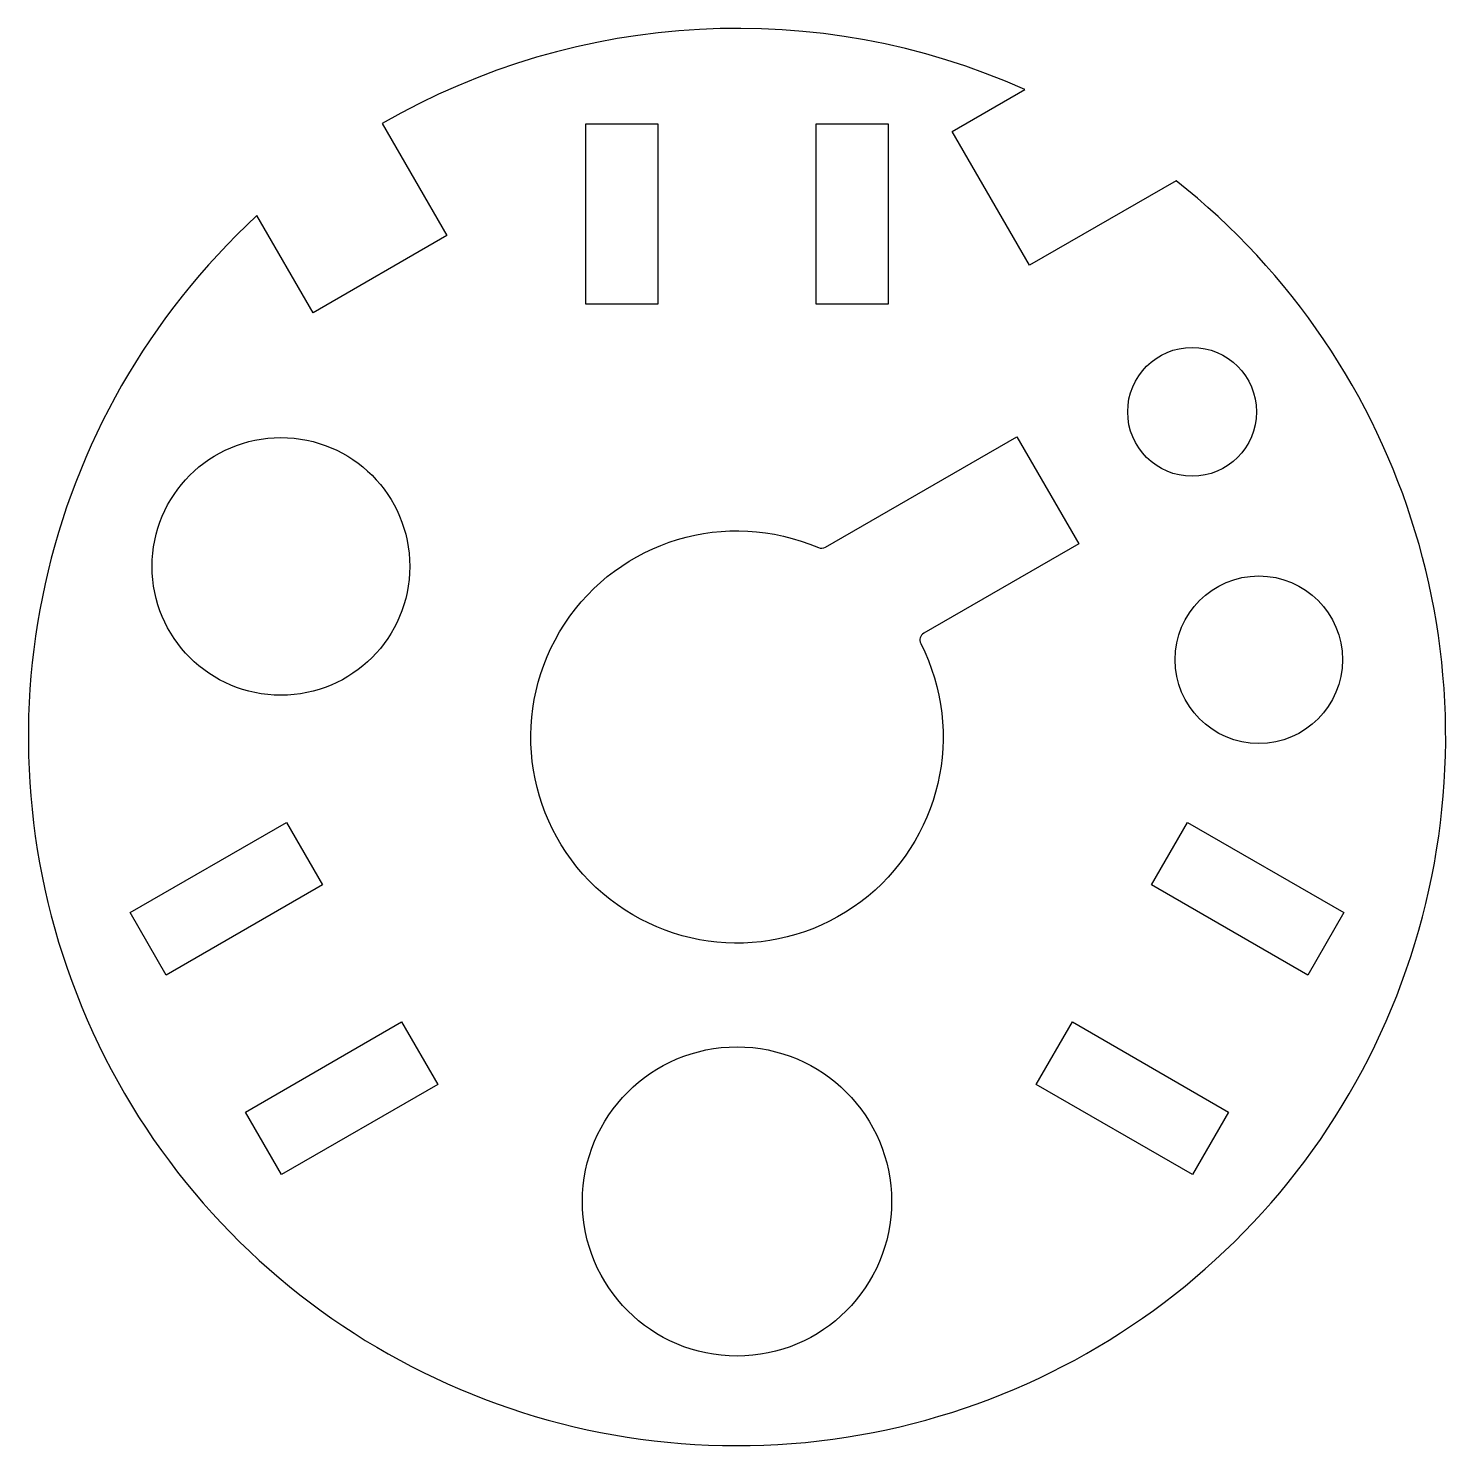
# Model space of a CAD drawing. Extents: x -27.5 to 27.5, y -27.5 to 27.5.
import ezdxf

# ---------------------------------------------------------------- set-up
doc = ezdxf.new("R2010")
doc.units = 0
doc.layers.get('0').update_dxf_attribs({"linetype": 'CONTINUOUS'})

msp = doc.modelspace()

# ---------------------------------------------------------------- linework, layer by layer
for points in [[(-13.764, 23.807), (-11.257, 19.465), (-16.453, 16.465), (-18.627, 20.231, 2.713587), (17.037, 21.587), (11.352, 18.305), (8.352, 23.501), (11.171, 25.129, 0.24009)], [(7.247, 4.025, 0.398847), (7.129, 3.629, -5.709091), (3.162, 7.349, 0.236767), (3.431, 7.364), (10.859, 11.653), (13.259, 7.496)]]:
    msp.add_lwpolyline(points, format="xyb", close=True)
for points in [[(-5.87, 16.8), (-5.87, 23.8), (-3.07, 23.8), (-3.07, 16.8)], [(3.07, 16.8), (3.07, 23.8), (5.87, 23.8), (5.87, 16.8)], [(-16.084, -5.741), (-22.146, -9.241), (-23.546, -6.816), (-17.484, -3.316)], [(17.484, -3.316), (23.546, -6.816), (22.146, -9.241), (16.084, -5.741)], [(-11.614, -13.484), (-17.676, -16.984), (-19.076, -14.559), (-13.014, -11.059)], [(13.014, -11.059), (19.076, -14.559), (17.676, -16.984), (11.614, -13.484)]]:
    msp.add_lwpolyline(points, close=True)
for centre, radius in [((17.661, 12.618), 2.5), ((-17.698, 6.62), 5), ((20.25, 3), 3.25), ((0, -18.023), 6)]:
    msp.add_circle(centre, radius)

doc.saveas('drawing.dxf')
